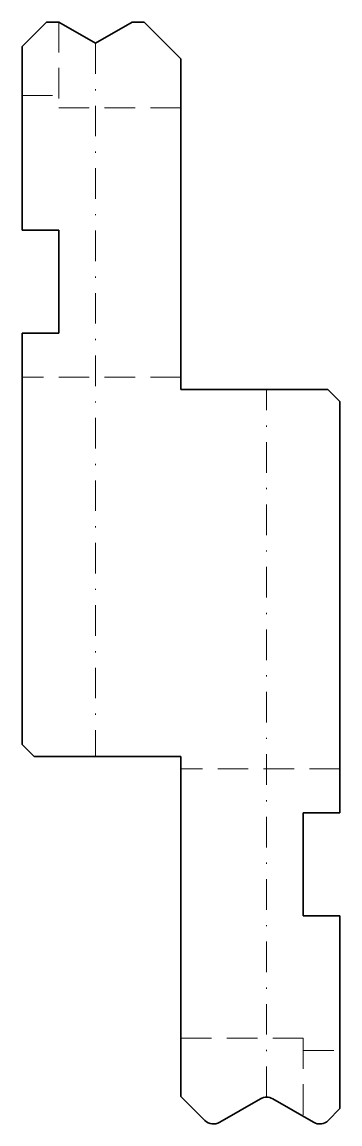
# Model space of a CAD drawing. Header units: millimetres. Extents: x -20 to 6, y -2.2 to 87.8.
import ezdxf

# ---------------------------------------------------------------- set-up
doc = ezdxf.new("R2010")
doc.units = ezdxf.units.MM
doc.header["$LTSCALE"] = 5
for name, pattern in [('AUSGEZOGEN', [0]), ('DASHDOT', [1, 0.5, -0.25, 0, -0.25]), ('DASHED', [0.75, 0.5, -0.25])]:
    doc.linetypes.add(name, pattern=pattern)
doc.layers.add('2', color=7, linetype='Continuous')

msp = doc.modelspace()

# ---------------------------------------------------------------- linework, layer by layer
at = {"layer": '2', "color": 7, "linetype": 'AUSGEZOGEN', "lineweight": 35}
for p, q in [((-19.998, 85.806), (-17.998, 87.806)), ((-17.998, 87.806), (-16.998, 87.806)), ((-16.998, 87.806), (-13.998, 86.074)), ((-13.998, 86.074), (-10.998, 87.806)), ((-10.998, 87.806), (-9.998, 87.806)), ((-9.998, 87.806), (-6.998, 84.806)), ((-19.998, 70.806), (-19.998, 85.806)), ((-6.998, 84.806), (-6.998, 57.806)), ((-16.998, 70.806), (-19.998, 70.806)), ((-16.998, 62.406), (-16.998, 70.806)), ((-19.998, 28.806), (-19.998, 62.406)), ((-19.998, 62.406), (-16.998, 62.406)), ((-6.998, 57.806), (5.002, 57.806)), ((5.002, 57.806), (6.002, 56.806)), ((6.002, 56.806), (6.002, 23.206)), ((-18.998, 27.806), (-19.998, 28.806)), ((-6.998, 27.806), (-18.998, 27.806)), ((-6.998, 0.057), (-6.998, 27.806)), ((6.002, 23.206), (3.002, 23.206)), ((3.002, 23.206), (3.002, 14.806)), ((3.002, 14.806), (6.002, 14.806)), ((6.002, 14.806), (6.002, -0.943)), ((-5.04, -1.901), (-6.998, 0.057)), ((-0.498, -0.134), (-3.833, -2.06)), ((3.838, -2.06), (0.502, -0.134)), ((6.002, -0.943), (5.045, -1.901))]:
    msp.add_line(p, q, dxfattribs=at)
at = {"layer": '2', "color": 7, "linetype": 'DASHED', "lineweight": 18}
for p, q in [((-16.998, 87.806), (-16.998, 80.806)), ((-19.998, 81.806), (-16.998, 81.806)), ((-6.998, 80.806), (-16.998, 80.806)), ((-6.998, 58.806), (-19.998, 58.806)), ((6.002, 26.806), (-6.998, 26.806)), ((3.002, 4.806), (-6.998, 4.806)), ((3.002, 4.806), (3.002, -1.577)), ((3.002, 3.806), (6.002, 3.806))]:
    msp.add_line(p, q, dxfattribs=at)
at = {"layer": '2', "color": 7, "linetype": 'DASHDOT', "lineweight": 18}
for p, q in [((-14, 86.073), (-14, 27.806)), ((0, 0), (0, 57.806))]:
    msp.add_line(p, q, dxfattribs=at)
at = {"layer": '2', "color": 7, "linetype": 'AUSGEZOGEN', "lineweight": 35}
for centre, start, end in [((0.002, -1), 60, 120), ((-4.333, -1.194), 225, 300), ((4.338, -1.194), 240, 315)]:
    msp.add_arc(centre, 1, start, end, dxfattribs=at)

doc.saveas('drawing.dxf')
